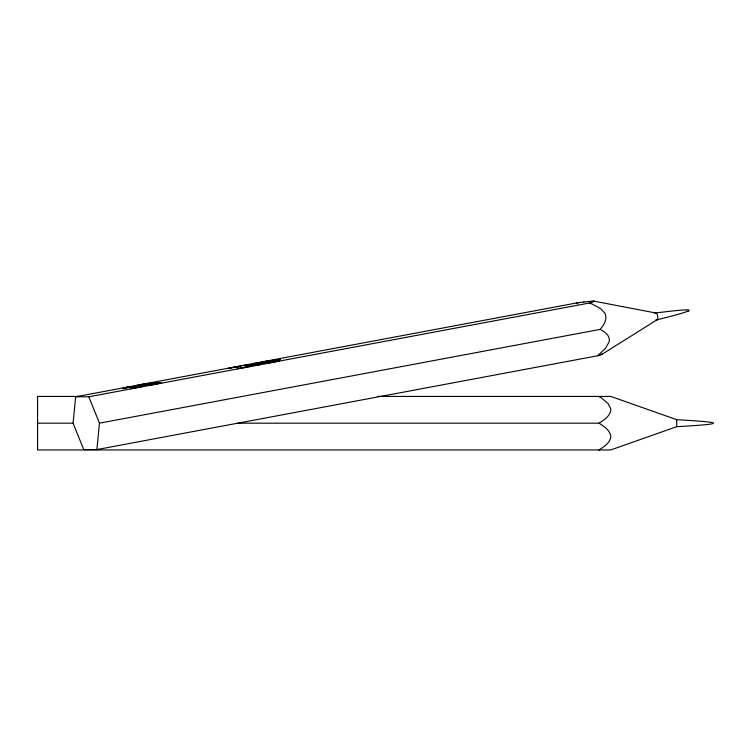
<?xml version="1.0" encoding="UTF-8"?>
<svg xmlns="http://www.w3.org/2000/svg" width="751" height="751" viewBox="0 0 751 751"><rect width="100%" height="100%" fill="white"/><g stroke="black" fill="none" stroke-linecap="round" stroke-linejoin="round"><path stroke-width="1.13" d="M583.94 301.977A53.668 3.811 -8.7 0 0 576.346 303.01L75.635 396.8L73.091 423.188L83.727 449.577L96.907 449.567L597.618 355.777A53.668 3.811 -8.7 0 0 600.997 354.754M96.907 449.567L99.451 423.179L88.815 396.791L75.635 396.8M600.96 354.763L602.452 354.04L601.973 353.843M141.826 386.371L132.101 388.239A35.194 2.497 -8.7 0 1 132.476 388.07L132.908 387.891A65.863 4.684 -8.7 0 1 133.321 387.723L136.738 386.174A8.336 0.591 -8.7 0 0 135.818 386.145L126.825 387.356A7.857 0.554 -8.7 0 0 124.722 387.788C117.541 389.694 132.092 387.572 124.6 387.948C126.572 387.094 139.442 385.404 131.754 388.023A47.961 3.408 -8.7 0 0 131.19 388.267A26.567 1.887 -8.7 0 0 130.467 388.661L144.276 386.239L141.423 386.239A10.627 0.751 -8.7 0 1 141.686 386.267L141.836 386.333M99.451 423.179L600.171 329.389C603.391 325.465 606.949 320.536 605.625 315.167A9.51 7.782 30.8 0 0 604.724 313.045L600.453 308.558L592.332 304.136A66.435 54.401 30.8 0 0 589.535 303L88.815 396.791M656.74 319.888C698.496 309.421 701.537 307.225 655.679 312.97L593.403 301.048M597.618 355.777L605.466 348.351L609.145 341.855A9.51 7.106 -42.1 0 0 609.39 339.715C609.108 334.599 604.226 331.576 600.171 329.389M599.636 449.577A66.435 57.536 0 0 1 599.035 449.952C603.691 446.911 609.23 443.569 610.657 437.805A9.51 8.233 0 0 0 610.704 435.636C609.474 429.694 603.748 426.277 599.035 423.188L238.001 423.188M602.452 354.04L657.256 319.644M599.035 423.188C603.748 420.1 609.474 416.683 610.704 410.741A9.51 8.233 0 0 0 610.657 408.572L608.094 403.597L601.476 397.983A66.435 57.536 0 0 0 599.035 396.425L599.636 396.8M687.099 311.534L688.639 310.783M377.49 396.425L610.77 396.425L676.66 419.678C725.841 422.522 725.841 423.855 676.66 426.699L610.77 449.952L37.55 449.952L37.55 396.425L79.747 396.425M266.417 361.344L280.452 359.41L279.916 359.691M149.421 385.122L136.813 385.516C145.844 383.113 154.819 382.86 156.311 383.151C165.427 382.522 147.036 386.023 146.558 384.709L157.888 382.785A8.608 0.61 -8.7 0 1 161.071 382.578L161.352 382.85A6.956 0.498 -8.7 0 1 159.935 383.245L147.487 385.563L149.44 385.122M273.89 361.86L272.097 362.217L279.156 360.978L271.627 361.391M269.478 360.668L261.282 362.198L273.918 361.813M269.534 360.733L277.776 360.058A6.656 0.469 -8.7 0 1 274.697 360.743M583.921 301.986L592.755 301.067A9.463 0.676 -8.7 0 1 593.881 301.067L594.332 301.32L592.436 302.127A56.672 4.027 -8.7 0 1 589.516 303M37.55 423.188L72.716 423.188M266.417 361.391L276.603 360.461A8.167 0.582 -8.7 0 0 279.945 359.691M576.346 303.01L577.866 303.845M676.66 419.696L676.66 426.681M654.947 313.533A3.511 1.474 79.4 0 1 656.947 314.068A3.511 1.474 79.4 0 1 657.726 318.518A3.511 1.474 79.4 0 1 655.998 319.504M248.834 366.281L239.766 368.281L241.024 365.99L228.398 368.356L238.649 366.516L237.391 368.797L250.712 366.3L248.75 366.169A14.325 1.014 -8.7 0 1 248.834 366.253L248.834 366.281M152.387 383.329L146.154 384.709L142.014 384.709L151.458 383.226A10.232 0.723 -8.7 0 1 151.899 383.235L152.387 383.329M248.121 364.77L252.449 364.826L260.635 363.287L253.65 363.634L259.48 362.536L258.616 362.789L270.97 362.508L264.465 363.653C271.364 362.517 252.111 363.972 252.843 364.826L260.559 364.46L254.458 365.596L255.593 365.239L243.249 365.577L249.473 364.488L248.121 364.77"/></g></svg>
